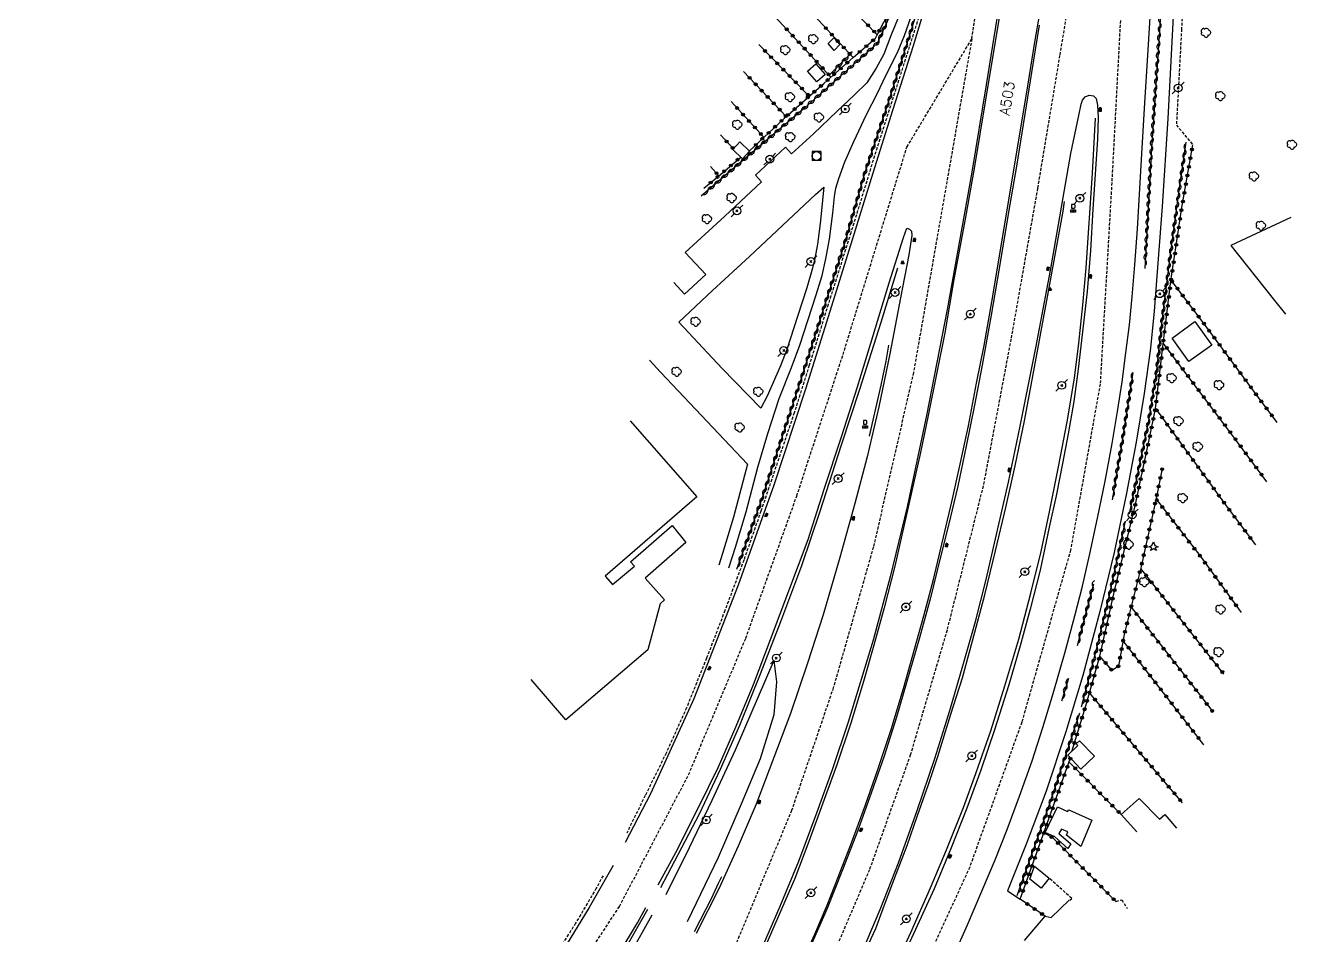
# Model space of a CAD drawing. Header units: millimetres. Extents: x 154000 to 155001, y 120000 to 121000.
# Drawn here: x 154779.7 to 154996.9, y 120761.3 to 120916.8 of the extents above; entities that cross this region are included whole.
import ezdxf
from ezdxf.enums import TextEntityAlignment as Align

# ---------------------------------------------------------------- set-up
doc = ezdxf.new("R2010")
doc.units = ezdxf.units.MM
doc.linetypes.add('DASHED', pattern=[0.75, 0.5, -0.25])
doc.layers.get('0').update_dxf_attribs({"linetype": 'CONTINUOUS'})
for name, color, linetype in [('W0001', 6, 'DASHED'), ('W0008', 7, 'CONTINUOUS'), ('W0010', 4, 'CONTINUOUS'), ('W0014', 7, 'CONTINUOUS'), ('W0101', 7, 'CONTINUOUS'), ('W0104', 1, 'CONTINUOUS'), ('W0112', 1, 'DASHED'), ('W0211', 2, 'CONTINUOUS'), ('W0214', 2, 'CONTINUOUS'), ('W0300', 7, 'CONTINUOUS'), ('W0303', 7, 'CONTINUOUS'), ('W0310', 3, 'CONTINUOUS'), ('W0323', 7, 'CONTINUOUS'), ('W0401', 7, 'CONTINUOUS'), ('W0420', 7, 'CONTINUOUS'), ('W0438', 7, 'CONTINUOUS'), ('W0473', 7, 'CONTINUOUS'), ('W0850', 7, 'CONTINUOUS'), ('W0990', 7, 'CONTINUOUS')]:
    doc.layers.add(name, color=color, linetype=linetype)
doc.styles.get("Standard").update_dxf_attribs({"font": 'romans.shx', "width": 0.85})

# ---------------------------------------------------------------- blocks, each defined once
blk = doc.blocks.new('T473')
for p, q in [((-0.166667, 0.166667), (0.166667, -0.166667)), ((-0.166667, -0.166667), (0.166667, 0.166667)), ((0.500001, 0.500001), (1.000002, 1.000002)), ((-1.000002, -1.000002), (-0.500001, -0.500001))]:
    blk.add_line(p, q)
blk.add_ellipse((0, 0), major_axis=(0.471405, 0.471405), ratio=1, start_param=5.4977871438, end_param=11.780972451)
blk = doc.blocks.new('T300')
for p, q in [((-0.8, 0.51), (-0.86, 0.34)), ((-0.86, 0.34), (-0.86, 0.17)), ((-0.86, 0.17), (-0.74, 0.06)), ((-0.69, 0.63), (-0.8, 0.51)), ((-0.8, -0.06), (-0.74, 0.06)), ((-0.74, 0.06), (-0.69, 0.11)), ((-0.57, 0.69), (-0.69, 0.63)), ((-0.46, 0.69), (-0.57, 0.69)), ((-0.29, 0.63), (-0.46, 0.69)), ((-0.29, 0.63), (-0.17, 0.74)), ((-0.23, 0.57), (-0.29, 0.63)), ((-0.17, 0.74), (-0.06, 0.8)), ((-0.06, 0.8), (0.06, 0.8)), ((0.06, 0.8), (0.23, 0.74)), ((0.23, 0.74), (0.34, 0.63)), ((0.34, 0.63), (0.4, 0.51)), ((0.46, 0.46), (0.34, 0.46)), ((0.4, 0.51), (0.4, 0.46)), ((0.57, 0.4), (0.46, 0.46)), ((0.57, 0.4), (0.69, 0.29)), ((0.69, 0.29), (0.74, 0.17)), ((0.74, 0.06), (0.69, -0.17)), ((0.74, 0.17), (0.74, 0.06)), ((-0.8, -0.17), (-0.8, -0.06)), ((-0.8, -0.23), (-0.8, -0.17)), ((-0.74, -0.34), (-0.8, -0.23)), ((-0.69, -0.4), (-0.74, -0.34)), ((-0.51, -0.46), (-0.69, -0.4)), ((-0.4, -0.46), (-0.51, -0.46)), ((-0.4, -0.46), (-0.34, -0.46)), ((-0.34, -0.46), (-0.34, -0.4)), ((-0.34, -0.51), (-0.34, -0.46)), ((-0.29, -0.63), (-0.34, -0.51)), ((-0.17, -0.74), (-0.29, -0.63)), ((-0.06, -0.8), (-0.17, -0.74)), ((0.06, -0.8), (-0.06, -0.8)), ((0.17, -0.74), (0.06, -0.8)), ((0.23, -0.69), (0.17, -0.74)), ((0.29, -0.46), (0.23, -0.46)), ((0.29, -0.63), (0.23, -0.69)), ((0.46, -0.4), (0.29, -0.46)), ((0.34, -0.51), (0.29, -0.63)), ((0.34, -0.51), (0.34, -0.46)), ((0.57, -0.34), (0.46, -0.4)), ((0.63, -0.29), (0.57, -0.34)), ((0.69, -0.17), (0.63, -0.29))]:
    blk.add_line(p, q)
blk = doc.blocks.new('T401')
for p, q in [((-0.3, 0.3), (0, 0.3)), ((-0.3, -0.25), (-0.3, 0.3)), ((-0.3, 0.15), (0, 0.15)), ((-0.3, 0), (0, 0)), ((0, 0.3), (0, -0.25)), ((-0.3, -0.15), (0, -0.15)), ((-0.3, -0.25), (-0.3, -0.3)), ((-0.3, -0.3), (0, -0.3)), ((0, -0.3), (0, -0.25))]:
    blk.add_line(p, q)
blk = doc.blocks.new('T303')
for p, q in [((-0.77, 0), (-0.28, 0.21)), ((-0.28, -0.21), (-0.77, 0)), ((-0.28, 0.21), (0, 0.83)), ((0, 0.83), (0.28, 0.21)), ((0.28, 0.21), (0.83, 0)), ((0.83, 0), (0.28, -0.21)), ((-0.49, -0.63), (-0.28, -0.21)), ((0, -0.35), (-0.49, -0.63)), ((0.56, -0.63), (0, -0.35)), ((0.28, -0.21), (0.56, -0.63))]:
    blk.add_line(p, q)
blk = doc.blocks.new('T420')
for p, q in [((0.75, 0.75), (-0.75, 0.75)), ((-0.75, 0.75), (-0.75, -0.75)), ((0.75, 0.75), (0.75, -0.75)), ((0.75, -0.75), (-0.75, -0.75))]:
    blk.add_line(p, q)
blk.add_ellipse((0, 0), major_axis=(-0.53, 0.53), ratio=1, start_param=3.926991, end_param=10.210176)
blk = doc.blocks.new('T438')
for p, q in [((-0.4, 0.2), (0.4, 0.2)), ((-0.4, -0.2), (-0.4, 0.2)), ((0.15, 1.1), (-0.3, 1.1)), ((-0.3, 1.1), (-0.3, 0.5)), ((-0.3, 0.5), (0.15, 0.5)), ((0.3, 0.65), (0.3, 0.95)), ((0.4, 0.2), (0.4, -0.2))]:
    blk.add_line(p, q)
at = {"flags": 128}
for points in [[(-0.4, -0.2), (0.4, 0.2)], [(0.4, -0.2), (-0.4, -0.2)]]:
    blk.add_lwpolyline(points, dxfattribs=at)
for centre, major_axis, start_param, end_param in [((0.15, 0.95), (0.106, -0.106), 0.785398, 2.356194), ((0.15, 0.65), (0.106, 0.106), 3.926991, 5.497787)]:
    blk.add_ellipse(centre, major_axis=major_axis, ratio=1, start_param=start_param, end_param=end_param)
blk = doc.blocks.new('T850')
for p, q in [((-0.25, -0.15), (0, 0.32)), ((0, 0.32), (0.25, -0.15)), ((-0.25, -0.15), (0.25, -0.15))]:
    blk.add_line(p, q)
for major_axis in [(-0.106, 0.106), (-0.0354, 0.0354), (-0.0236, 0.0236)]:
    blk.add_ellipse((0, 0), major_axis=major_axis, ratio=1, start_param=3.926991, end_param=10.210176)
blk = doc.blocks.new('t323o')
at = {"color": 0, "linetype": 'Continuous'}
for radius in [0.25, 0.15]:
    blk.add_circle((0, 0), radius, dxfattribs=at)
blk = doc.blocks.new('t310o')
at = {"color": 0, "linetype": 'Continuous'}
for centre, start, end in [((-0.5, 0.38), 216.8699, 323.1304), ((0.5, -0.37), 36.8699, 143.1303)]:
    blk.add_arc(centre, 0.625, start, end, dxfattribs=at)

msp = doc.modelspace()

# ---------------------------------------------------------------- linework, layer by layer
at = {"layer": 'W0001'}
for points in [[(154941.39, 120914.5), (154942.68, 120923.19), (154945.01, 120936.29), (154951.21, 120973.44), (154955.65, 121000)], [(154909.68, 120741.75), (154914.92, 120751.43), (154923.99, 120772.67), (154930.93, 120792.15), (154937.24, 120813.62), (154943.44, 120838.38), (154948.15, 120863.34), (154952.67, 120888.97), (154956.46, 120911.74), (154965.23, 120964.56)], [(154965.23, 120964.56), (154968.03, 120941.59), (154965.2, 120888.33), (154963.3, 120855.5), (154958.25, 120827.15), (154949.91, 120797.72), (154941.02, 120772.99), (154929.41, 120747.63), (154919.35, 120729.34)], [(154884.98, 120773.48), (154893.01, 120788.77), (154902.77, 120812.08), (154911.48, 120836.37), (154919.39, 120860.55), (154930.3, 120896), (154941.39, 120914.5)], [(154941.39, 120914.5), (154931.42, 120857.48), (154924.56, 120827.64), (154917.73, 120803.63), (154910.61, 120782.68), (154900.65, 120758.76), (154898.88, 120755.62)], [(154882.93, 120769.58), (154884.98, 120773.48)], [(154791.72, 120676), (154818.32, 120695.7), (154837.93, 120712.85), (154855.33, 120730.59), (154868.65, 120746.99), (154881.2, 120766.28), (154882.86, 120769.44)]]:
    msp.add_lwpolyline(points, dxfattribs=at)
at = {"layer": 'W0008'}
for points in [[(154958.25, 120993.81), (154956.31, 120981.84), (154950.21, 120945.08), (154945.92, 120919.75), (154943.84, 120906.62), (154941.36, 120891.68), (154937.19, 120868.23), (154933.62, 120850.16), (154930.32, 120834.55), (154927.43, 120822.56), (154924.51, 120811.74), (154920.25, 120797.73), (154917.55, 120789.62), (154914.85, 120782.2), (154911.78, 120773.96), (154908.6, 120766.24), (154904.86, 120757.62), (154901.94, 120751.81)], [(154944.11, 120959.77), (154942.47, 120952.55), (154940.71, 120945.29), (154938.81, 120938.21), (154937.21, 120932.56), (154935.19, 120925.74), (154933.29, 120919.65), (154931.36, 120913.31), (154927.84, 120902.25), (154924.47, 120891.54), (154920.95, 120880.12), (154917.39, 120868.81), (154912.95, 120854.64), (154907.57, 120838.23), (154901.45, 120821.14), (154893.88, 120801.75), (154886.48, 120785.52), (154882.15, 120777.2)], [(154938.34, 120757.86), (154940.66, 120763.11), (154945.38, 120774.21), (154947.42, 120779.39), (154949.54, 120785.12), (154951.68, 120791.16), (154953.51, 120796.85), (154955.29, 120802.66), (154957.35, 120809.76), (154958.98, 120815.92), (154960.3, 120821), (154961.56, 120826.52), (154962.84, 120832.57), (154964.16, 120838.91), (154965.35, 120845.33), (154966.27, 120850.8), (154967.04, 120855.91), (154967.71, 120860.82), (154968.3, 120865.65), (154968.77, 120870.39), (154969.22, 120875.87), (154969.67, 120882.02), (154970.47, 120895.8), (154970.95, 120903.55), (154971.45, 120911.66), (154971.98, 120920.01)], [(154952.86, 120916.84), (154951.58, 120908.71), (154949.01, 120892.74), (154947.65, 120884.85), (154946.05, 120875.27), (154944.68, 120867.29), (154943.15, 120858.74), (154941.82, 120851.88), (154940.41, 120844.92), (154938.97, 120838.05), (154937.4, 120831.38), (154935.95, 120825.54), (154934.31, 120818.97), (154932.47, 120812.17), (154928.53, 120798.58), (154926.42, 120791.91), (154924.26, 120785.79), (154921.92, 120779.24), (154919.32, 120772.54), (154916.7, 120765.89), (154910.51, 120751.95)], [(154922.87, 120759.04), (154925.74, 120765.73), (154928.86, 120773.74), (154932.05, 120782.63), (154935.04, 120791.52), (154937.64, 120799.72), (154939.83, 120807.38), (154942.03, 120814.92), (154943.81, 120822.14), (154947.67, 120838.72), (154949.63, 120848.3), (154952.3, 120861.68), (154954.84, 120874.88), (154958.3, 120894.92), (154959.64, 120901.4), (154960.07, 120903.3), (154960.28, 120903.98), (154960.72, 120904.55), (154961.43, 120904.85), (154962.17, 120904.72), (154962.65, 120904.28), (154962.88, 120903.17), (154962.95, 120901.05), (154962.85, 120897.36), (154962.07, 120885.38), (154961.65, 120878.3), (154961.09, 120871.34), (154959.54, 120858.03), (154958.8, 120852.55), (154957.84, 120846.99), (154956.9, 120841.92), (154955.79, 120836.42), (154954.6, 120831.05), (154953.07, 120823.73), (154951.34, 120817.04), (154949.65, 120810.77), (154947.71, 120804.15), (154945.26, 120796.46), (154942.91, 120789.54), (154940.54, 120783.03), (154937.88, 120776.28), (154934.93, 120769.25), (154931.45, 120761.58), (154928.57, 120755.41)], [(154887.8, 120769.95), (154890.81, 120775.5), (154894.73, 120783.26), (154898.11, 120790.12), (154901.14, 120797.09), (154904.12, 120804.17), (154907.01, 120811.85), (154913.43, 120828.96), (154916.18, 120837.56), (154919.1, 120846.48), (154921.84, 120855.04), (154924.56, 120863.81), (154927.29, 120872.79), (154929.72, 120880.56), (154930.28, 120882.15), (154930.75, 120881.94), (154931.08, 120881.6), (154931.16, 120880.88), (154930.61, 120877.61), (154929.18, 120870.22), (154927.4, 120860.65), (154925.48, 120851.6), (154923.49, 120843.08), (154921.43, 120835.09), (154918.82, 120825.9), (154916, 120816.07), (154913.34, 120807.84), (154910.43, 120799.24), (154904.54, 120783.76), (154901.47, 120776.57), (154898.23, 120769.39), (154894.28, 120761.63)], [(154880.11, 120773.28), (154876.05, 120766.09), (154872.09, 120759.66), (154867.86, 120753.44), (154864.03, 120748.02), (154860.35, 120743.18), (154856.4, 120738.2), (154851.7, 120732.73), (154846.66, 120727.21), (154836.23, 120716.9), (154831.24, 120712.33), (154825.31, 120707.05), (154819.87, 120702.5), (154814.22, 120698.01), (154808.89, 120693.76), (154801.64, 120688.29), (154795.39, 120683.71), (154787.5, 120678.08), (154779.74, 120672.67)], [(154798.22, 120676), (154806.11, 120681.23), (154814.31, 120687.4), (154821.41, 120692.99), (154828.21, 120698.56), (154835.47, 120704.85), (154841.87, 120710.75), (154847.93, 120716.57), (154853.48, 120722.22), (154858.62, 120728.02), (154863.52, 120733.86), (154868.21, 120739.7), (154873.05, 120746.26), (154877.14, 120752.09), (154881.12, 120758.16), (154884.26, 120763.47), (154885.73, 120766.07)]]:
    msp.add_lwpolyline(points, dxfattribs=at)
at = {"layer": 'W0010'}
for points in [[(154952.63, 120958.12), (154950.94, 120947.75), (154949.32, 120938.83), (154946.26, 120919.45), (154944.61, 120909.61), (154941.83, 120892.7), (154940.27, 120883.65), (154938.3, 120873.37), (154936.79, 120864.24), (154933.95, 120850.13), (154932.63, 120843.84), (154928.22, 120824.42), (154926.43, 120817.28), (154924.67, 120810.89), (154922.88, 120804.71), (154920.72, 120797.6), (154918.33, 120790.43), (154913.57, 120777.35), (154911.14, 120771.06), (154906.03, 120759.27), (154902.26, 120751.39)], [(154912.13, 120756.11), (154914.56, 120761.53), (154916.65, 120766.49), (154918.58, 120771.25), (154920.86, 120777.12), (154923.22, 120783.65), (154925.32, 120789.65), (154927.61, 120796.5), (154929.71, 120803.52), (154933.21, 120815.93), (154934.83, 120822.11), (154937.98, 120835.37), (154939.42, 120841.8), (154940.81, 120848.38), (154942.2, 120855.64), (154943.48, 120862.12), (154944.83, 120869.53), (154950.71, 120905.02), (154952.22, 120914.27), (154953.68, 120922.73), (154955.17, 120931.83), (154956.55, 120940.32), (154958.04, 120948.72), (154959.4, 120957.45)], [(154916.39, 120733.28), (154920.06, 120739.8), (154923.95, 120747.2), (154927.73, 120754.83), (154930.97, 120761.81), (154934.32, 120769.47), (154937.08, 120775.93), (154939.94, 120783.16), (154942.05, 120788.96), (154944.65, 120796.26), (154947.05, 120803.98), (154949.42, 120811.91), (154951.48, 120819.77), (154953.21, 120826.93), (154954.68, 120833.7), (154956.21, 120841.34), (154957.68, 120849.03), (154958.91, 120856.54), (154959.66, 120862.51), (154960.37, 120869.01), (154960.89, 120875.38), (154962.02, 120891.53), (154962.52, 120900.92)], [(154922.55, 120757.24), (154924.97, 120762.52), (154926.49, 120766.53), (154928.51, 120771.97), (154930.32, 120776.69), (154932.1, 120781.81), (154933.98, 120787.07), (154935.58, 120791.87), (154937.82, 120799.12), (154939.77, 120805.32), (154941.48, 120811.62), (154943.58, 120819.48), (154945.42, 120827.03), (154947.19, 120834.44), (154948.8, 120841.52), (154950.36, 120849.21), (154951.54, 120855.3), (154954.5, 120871.34), (154955.91, 120879.12), (154957, 120885.06), (154957.23, 120886.71)], [(154928.71, 120875.28), (154925.84, 120866.04), (154922.22, 120854.57), (154919.09, 120845.05), (154915.43, 120833.71), (154912.3, 120824.47), (154908.7, 120814.89), (154905.21, 120805.94), (154901.71, 120797.19), (154898.42, 120789.66), (154894.83, 120782.04), (154891.19, 120775.08), (154888.2, 120769.43)], [(154923.89, 120846.61), (154925.88, 120855.32), (154926.73, 120859.41), (154927.21, 120862.13)], [(154894.03, 120761.96), (154896.9, 120767.63), (154898.12, 120770.24), (154898.66, 120771.38)], [(154886, 120765.72), (154882.19, 120759.04), (154878.1, 120752.62), (154874.06, 120746.94), (154869.69, 120740.85), (154865.36, 120735.26), (154860.9, 120729.79), (154856.68, 120724.91), (154852.09, 120719.94), (154847.33, 120715.12), (154842.05, 120710.1), (154836.13, 120704.72), (154830.36, 120699.55), (154824.94, 120695.05), (154819.69, 120690.8), (154813.63, 120686.08), (154807.52, 120681.49), (154799.79, 120676)]]:
    msp.add_lwpolyline(points, dxfattribs=at)
at = {"layer": 'W0014'}
for points in [[(154932.74, 120932.41), (154931.95, 120929.68), (154931.89, 120928.92), (154931.61, 120927.11), (154931.21, 120925.27), (154930.28, 120921.93), (154929, 120918.45), (154927.6, 120915.14), (154926.37, 120911.88), (154925.05, 120909.46), (154923.43, 120906.99), (154921.36, 120904.94), (154918.37, 120902.14), (154914.34, 120898.27), (154910.57, 120894.81), (154909.54, 120895.98), (154904.41, 120891.19), (154905.45, 120890.05), (154899.21, 120884.19), (154892.45, 120877.98), (154895.93, 120874.24), (154892.33, 120870.86), (154890.51, 120872.87)], [(154899.91, 120824.12), (154901.03, 120827.67), (154902.82, 120833.66), (154904.85, 120841.31), (154906.55, 120847.06), (154908.49, 120853.06), (154910.57, 120858.32), (154911.99, 120862.16), (154914.79, 120870.76), (154915.81, 120874.06), (154916.46, 120876.91), (154917.06, 120880.27), (154917.62, 120884.71), (154917.91, 120887.57), (154918.14, 120888.98), (154918.65, 120890.64), (154919.7, 120893.48), (154921.25, 120896.93), (154923.42, 120901.54), (154925.25, 120905.18), (154926.7, 120908.24), (154928.68, 120912.17), (154929.87, 120915.05), (154931.41, 120919.43)], [(154975.87, 120920.54), (154974.84, 120900.85), (154973.88, 120885.85), (154972.55, 120867.98), (154971.88, 120861.65), (154970.85, 120853.92), (154969.44, 120845.56), (154967.78, 120836.87), (154965.71, 120826.75), (154963.26, 120816.65), (154960.32, 120805.69), (154957.42, 120796.09), (154954.06, 120785.94), (154950.69, 120776.93), (154947.5, 120768.96), (154949.63, 120767.51)], [(154886.31, 120859.59), (154888.25, 120857.49), (154903.06, 120841.81), (154900.69, 120832.78), (154898.8, 120826.55), (154898.15, 120824.56)]]:
    msp.add_lwpolyline(points, dxfattribs=at)
msp.add_lwpolyline([(154916.12, 120889.12), (154915.51, 120882.93), (154915.02, 120879.42), (154914.55, 120876.93), (154914.17, 120875.3), (154913.18, 120871.94), (154911.62, 120867.02), (154909.78, 120861.41), (154908.71, 120858.61), (154906.44, 120853.41), (154905.33, 120851.41), (154898.74, 120858.18), (154891.36, 120866.09), (154897.12, 120871.47), (154903.41, 120877.3), (154914.66, 120887.87)], close=True, dxfattribs=at)
at = {"layer": 'W0101'}
for points in [[(154883.03, 120849.21), (154894.43, 120836.26), (154878.76, 120822.69), (154879.99, 120821.24), (154883.78, 120824.38), (154883.06, 120825.11), (154890.2, 120831.34), (154892.53, 120828.44), (154885.58, 120822.33)], [(154885.58, 120822.33), (154888.9, 120818.65), (154888.13, 120817.97), (154886.05, 120810.13), (154872.05, 120798.16), (154866.11, 120805.03)]]:
    msp.add_lwpolyline(points, dxfattribs=at)
at = {"layer": 'W0104'}
for points in [[(154917.86, 120912.49), (154916.83, 120913.67), (154917.83, 120914.65), (154918.86, 120913.54)], [(154914.72, 120910.23), (154916.35, 120908.41), (154914.94, 120907.11), (154913.34, 120908.98)], [(154901.76, 120896.87), (154903.44, 120895.32), (154902.22, 120893.98), (154900.57, 120895.58)], [(154982.39, 120862.17), (154978.47, 120859.34), (154975.6, 120863.32), (154979.48, 120866.2)], [(154960.03, 120789.72), (154957.8, 120792.12), (154959.48, 120793.74), (154959.21, 120794.05), (154959.77, 120794.54), (154962.36, 120791.96)], [(154961.89, 120780.98), (154960.01, 120776.48), (154957.56, 120778.45), (154957.77, 120779), (154956.69, 120779.44), (154956.22, 120778.74), (154958.31, 120776.97), (154957.78, 120776.15), (154955.58, 120778.17), (154953.93, 120778.92), (154956.01, 120783.28), (154957.75, 120782.5), (154957.93, 120782.76)], [(154953.23, 120769.41), (154951.32, 120770.9), (154952.09, 120773.17), (154954.6, 120771.08)]]:
    msp.add_lwpolyline(points, close=True, dxfattribs=at)
for points in [[(154995.89, 120883.97), (154985.61, 120879.18), (154992.84, 120870.09), (154994.98, 120867.47)], [(154969.58, 120779), (154966.92, 120781.95), (154969.99, 120784.69), (154973.43, 120781.15), (154974.36, 120781.99), (154976.32, 120779.63)], [(154954.96, 120764.38), (154958.03, 120767.33)], [(154950.37, 120760.42), (154953.89, 120764.62), (154954.96, 120764.38)]]:
    msp.add_lwpolyline(points, dxfattribs=at)
at = {"layer": 'W0112'}
for points in [[(154937.02, 120933.49), (154932.76, 120919.56), (154928.18, 120905.19), (154924.31, 120893.02), (154920.72, 120881.34), (154916.84, 120869.08), (154913.61, 120858.72), (154911.05, 120850.6), (154905.37, 120833.81), (154902.43, 120825.42), (154899.21, 120816.82), (154896.08, 120808.67), (154892.65, 120800.2), (154889.18, 120792.47), (154885.6, 120785.2), (154882.44, 120778.81)], [(154977.76, 120926.98), (154977.2, 120916.17), (154976.33, 120899.76), (154979.12, 120896.38)], [(154878.39, 120771.51), (154877.24, 120769.39), (154873.72, 120763.4), (154869.26, 120756.43), (154864.16, 120749.05), (154858.82, 120741.86), (154852.58, 120734.49), (154845.01, 120726.43), (154838.58, 120720.06), (154832.26, 120713.88), (154820.57, 120703.67), (154812.37, 120697.26), (154803.62, 120690.32), (154793.77, 120683.29), (154783.51, 120676)], [(154958.15, 120767.32), (154958.46, 120767.64), (154954.6, 120771.08)], [(154966, 120767.12), (154966.98, 120767.4), (154967.94, 120765.91)]]:
    msp.add_lwpolyline(points, dxfattribs=at)
at = {"layer": 'W0211'}
for points in [[(154907.57, 120808.28), (154900.96, 120792.96), (154897, 120784.34), (154893.08, 120776.25), (154889.11, 120768.27)], [(154886.73, 120764.78), (154882.92, 120757.93), (154878.74, 120751.58), (154873.57, 120743.91), (154868.1, 120736.62), (154861.93, 120729.06), (154856.01, 120722.09), (154849.4, 120715.17), (154842.35, 120708.65), (154828.12, 120696.3), (154820.03, 120689.78), (154811.74, 120683.56), (154801.08, 120676)]]:
    msp.add_lwpolyline(points, dxfattribs=at)
at = {"layer": 'W0214'}
msp.add_lwpolyline([(154907.57, 120808.28), (154908.01, 120804.62), (154907.58, 120798.98), (154905.24, 120791.5), (154901.98, 120783.72), (154898.05, 120774.63), (154892.74, 120763.61)], dxfattribs=at)
at = {"layer": 'W0310'}
for points in [[(154944.64, 120969.27), (154939.74, 120945.27), (154937.61, 120937.85), (154934.42, 120927.08), (154930.92, 120915.65), (154927.18, 120903.78), (154923.08, 120891.46), (154919.69, 120879.71), (154915.89, 120867.85), (154912.31, 120856.65), (154905.52, 120835.89), (154901.66, 120825.1), (154901.18, 120823.84)], [(154975.74, 120954.36), (154974.95, 120942.35), (154974.16, 120928.79), (154973.42, 120915.77)], [(154932.39, 120934.16), (154928.85, 120921.75), (154925.21, 120913.69), (154912.98, 120902.81), (154899.25, 120891.11), (154895.17, 120887.58)], [(154973.42, 120915.77), (154972.05, 120895.79), (154970.92, 120875.23)], [(154920.35, 120911.58), (154917.08, 120908.33)], [(154968.3, 120833.33), (154971.6, 120849.22), (154972.92, 120857.39), (154973.88, 120866.28), (154975.31, 120877.71), (154976.92, 120889.4), (154977.99, 120896.85)], [(154968.91, 120857.46), (154967.08, 120845.8), (154965.33, 120835.73)], [(154960.12, 120800.37), (154962.88, 120810.83), (154964.91, 120819.47), (154967.66, 120832.1)], [(154962.17, 120821.34), (154959.39, 120810.79)], [(154957.88, 120805.21), (154956.69, 120801.32)], [(154949.15, 120768.16), (154954.56, 120783.34), (154959.85, 120799.33)]]:
    msp.add_lwpolyline(points, dxfattribs=at)
at = {"layer": 'W0323'}
for points in [[(154912.23, 120928.7), (154915.4, 120925.29), (154925.24, 120915.19), (154927.52, 120919.5)], [(154921.1, 120911.28), (154914.44, 120918.48), (154910.39, 120922.96)], [(154917.33, 120907.94), (154907.75, 120918.31)], [(154921.1, 120911.28), (154924.96, 120914.58), (154925.24, 120915.19)], [(154905, 120913.49), (154913.63, 120904.7)], [(154903.4, 120895.36), (154909.99, 120901.52), (154916.14, 120906.89), (154921.1, 120911.28)], [(154909.67, 120901.22), (154902.39, 120908.91)], [(154905.86, 120897.66), (154900.28, 120903.76)], [(154898.48, 120898.06), (154900.66, 120895.69)], [(154958.47, 120792.76), (154960.84, 120800.55), (154963.25, 120809), (154965.75, 120820.2), (154969.26, 120834.73), (154971.72, 120846.24), (154972.75, 120851.32), (154974.1, 120862.85), (154975.39, 120873.13), (154977.25, 120885.66), (154979.12, 120896.38)], [(154895.62, 120889), (154898.14, 120891.04), (154901.91, 120894.28)], [(154896.77, 120892.65), (154898.2, 120891.09)], [(154993.53, 120848.95), (154990.34, 120853.19), (154980.74, 120866.23), (154975.41, 120873.26)], [(154991.75, 120838.83), (154985.65, 120847.13), (154974.06, 120862.52)], [(154972.75, 120851.32), (154985.01, 120834.49), (154989.84, 120828.03)], [(154973.92, 120841.08), (154972.87, 120835.94), (154970.32, 120824.35), (154967.42, 120812.72), (154966.45, 120807.33), (154965.34, 120806.57), (154963.25, 120809)], [(154972.85, 120835.87), (154980.31, 120826.21), (154987.41, 120816.5)], [(154984.44, 120805.96), (154970.23, 120823.99)], [(154968.58, 120817.39), (154978.26, 120805.05), (154982.6, 120799.46)], [(154981.02, 120793.85), (154967.23, 120811.66)], [(154977.36, 120783.97), (154973.79, 120788.16), (154961.46, 120802.75)], [(154949.63, 120767.51), (154953.69, 120778.83), (154958.25, 120791.64)], [(154957.99, 120790.92), (154966.92, 120781.95)], [(154966, 120767.12), (154955.23, 120777.97), (154953.69, 120778.83)], [(154953.9, 120764.61), (154949.63, 120767.51)]]:
    msp.add_lwpolyline(points, dxfattribs=at)

# ---------------------------------------------------------------- block references
at = {"layer": 'W0300'}
for p in [(154914.34, 120914.42), (154981.4, 120915.53), (154909.58, 120912.55), (154910.34, 120904.52), (154983.84, 120904.7), (154901.37, 120899.77), (154915.3, 120901.03), (154910.39, 120897.71), (154996.11, 120896.39), (154989.62, 120890.96), (154900.39, 120887.29), (154896.17, 120883.7), (154990.82, 120882.55), (154894.24, 120866.15), (154891.02, 120857.59), (154975.53, 120856.52), (154904.95, 120854.18), (154983.66, 120855.34), (154976.72, 120849.18), (154901.75, 120848.06), (154980.02, 120844.79), (154977.45, 120836), (154968.18, 120828.07), (154970.86, 120821.66), (154983.92, 120817.01), (154983.56, 120809.73)]:
    msp.add_blockref('T300', p, dxfattribs=at)
at = {"layer": 'W0303'}
msp.add_blockref('T303', (154972.39, 120827.71), dxfattribs=at)
at = {"layer": 'W0310'}
for p, rotation in [((154926.73, 120917.06), 245.6965941037047), ((154931.21, 120916.58), 252.9730217713507), ((154973.5, 120917.27), 266.7341486613229), ((154925.5, 120914.33), 245.6965941037047), ((154926.11, 120915.69), 245.6965941037047), ((154930.76, 120915.15), 252.5130253749392), ((154973.31, 120914.15), 266.076862988131), ((154973.41, 120915.65), 266.076862988131), ((154923.49, 120912.16), 221.6625998836782), ((154924.61, 120913.16), 221.6625998836782), ((154929.86, 120912.29), 252.5130253749392), ((154930.31, 120913.72), 252.5130253749392), ((154973.2, 120912.66), 266.076862988131), ((154919.21, 120910.45), 224.8594833483622), ((154920.27, 120911.5), 224.8594833483622), ((154921.25, 120910.17), 221.6625998836782), ((154922.37, 120911.16), 221.6625998836782), ((154929.41, 120910.86), 252.5130253749392), ((154973, 120909.66), 266.076862988131), ((154973.1, 120911.16), 266.076862988131), ((154918.15, 120909.39), 224.8594833483622), ((154919, 120908.17), 221.6625998836782), ((154920.13, 120909.17), 221.6625998836782), ((154928.51, 120908), 252.5130253749392), ((154928.96, 120909.43), 252.5130253749392), ((154972.9, 120908.17), 266.076862988131), ((154916.76, 120906.18), 221.6625998836782), ((154917.88, 120907.17), 221.6625998836782), ((154928.06, 120906.57), 252.5130253749392), ((154972.79, 120906.67), 266.076862988131), ((154913.4, 120903.19), 221.6625998836782), ((154914.52, 120904.18), 221.6625998836782), ((154915.64, 120905.18), 221.6625998836782), ((154927.16, 120903.7), 251.5887611207428), ((154927.61, 120905.13), 252.5130253749392), ((154972.59, 120903.68), 266.076862988131), ((154972.69, 120905.17), 266.076862988131), ((154911.13, 120901.23), 220.4300202020826), ((154912.27, 120902.2), 220.4300202020826), ((154926.21, 120900.86), 251.5887611207428), ((154926.68, 120902.28), 251.5887611207428), ((154972.49, 120902.18), 266.076862988131), ((154908.84, 120899.29), 220.4300202020826), ((154909.98, 120900.26), 220.4300202020826), ((154925.74, 120899.44), 251.5887611207428), ((154972.28, 120899.19), 266.076862988131), ((154972.38, 120900.68), 266.076862988131), ((154906.56, 120897.34), 220.4300202020826), ((154907.7, 120898.31), 220.4300202020826), ((154924.79, 120896.59), 251.5887611207428), ((154925.26, 120898.01), 251.5887611207428), ((154972.18, 120897.69), 266.076862988131), ((154904.27, 120895.39), 220.4300202020826), ((154905.42, 120896.37), 220.4300202020826), ((154924.31, 120895.17), 251.5887611207428), ((154971.99, 120894.7), 266.8521122264716), ((154972.07, 120896.19), 266.076862988131), ((154977.81, 120895.57), 81.82033569932446), ((154900.85, 120892.48), 220.4300202020826), ((154901.99, 120893.45), 220.4300202020826), ((154903.13, 120894.42), 220.4300202020826), ((154923.37, 120892.32), 251.5887611207428), ((154923.84, 120893.74), 251.5887611207428), ((154971.9, 120893.2), 266.8521122264716), ((154977.38, 120892.6), 81.82033569932446), ((154977.6, 120894.09), 81.82033569932446), ((154898.57, 120890.53), 220.8744527689988), ((154899.71, 120891.5), 220.4300202020826), ((154922.92, 120890.89), 253.8891828283375), ((154971.74, 120890.2), 266.8521122264716), ((154971.82, 120891.7), 266.8521122264716), ((154977.17, 120891.12), 81.82033569932446), ((154896.3, 120888.56), 220.8744527689988), ((154897.44, 120889.54), 220.8744527689988), ((154922.08, 120888.01), 253.8891828283375), ((154922.5, 120889.45), 253.8891828283375), ((154971.66, 120888.71), 266.8521122264716), ((154976.75, 120888.15), 82.16575422977266), ((154976.96, 120889.63), 81.82033569932446), ((154921.67, 120886.57), 253.8891828283375), ((154971.49, 120885.71), 266.8521122264716), ((154971.57, 120887.21), 266.8521122264716), ((154976.55, 120886.66), 82.16575422977266), ((154920.83, 120883.68), 253.8891828283375), ((154921.25, 120885.12), 253.8891828283375), ((154971.41, 120884.21), 266.8521122264716), ((154976.14, 120883.69), 82.16575422977266), ((154976.34, 120885.18), 82.16575422977266), ((154920.42, 120882.24), 253.8891828283375), ((154971.33, 120882.71), 266.8521122264716), ((154975.93, 120882.2), 82.16575422977266), ((154919.58, 120879.36), 252.266549571147), ((154920, 120880.8), 253.8891828283375), ((154971.16, 120879.72), 266.8521122264716), ((154971.25, 120881.22), 266.8521122264716), ((154975.52, 120879.23), 82.16575422977266), ((154975.73, 120880.72), 82.16575422977266), ((154919.12, 120877.93), 252.266549571147), ((154971.08, 120878.22), 266.8521122264716), ((154975.32, 120877.75), 82.16575422977266), ((154918.21, 120875.08), 252.266549571147), ((154918.66, 120876.51), 252.266549571147), ((154971, 120876.72), 266.8521122264716), ((154975.13, 120876.26), 82.85277048496226), ((154917.75, 120873.65), 252.266549571147), ((154974.76, 120873.28), 82.85277048496226), ((154974.95, 120874.77), 82.85277048496226), ((154916.83, 120870.79), 252.266549571147), ((154917.29, 120872.22), 252.266549571147), ((154974.57, 120871.79), 82.85277048496226), ((154916.38, 120869.36), 252.266549571147), ((154974.2, 120868.82), 82.85277048496226), ((154974.39, 120870.3), 82.85277048496226), ((154915.46, 120866.5), 252.2336153769858), ((154915.92, 120867.93), 252.266549571147), ((154974.01, 120867.33), 82.85277048496226), ((154915.01, 120865.08), 252.2336153769858), ((154973.67, 120864.35), 83.84876708108993), ((154973.83, 120865.84), 83.84876708108993), ((154914.09, 120862.22), 252.2336153769858), ((154914.55, 120863.65), 252.2336153769858), ((154973.51, 120862.86), 83.84876708108993), ((154913.63, 120860.79), 252.2336153769858), ((154973.19, 120859.87), 83.84876708108993), ((154973.35, 120861.36), 83.84876708108993), ((154912.72, 120857.93), 252.2336153769858), ((154913.17, 120859.36), 252.2336153769858), ((154973.03, 120858.38), 83.84876708108993), ((154912.26, 120856.51), 251.8993536444046), ((154968.75, 120856.45), 261.1197907397996), ((154972.6, 120855.41), 80.7935877604189), ((154972.84, 120856.89), 80.7935877604189), ((154911.33, 120853.65), 251.8993536444046), ((154911.79, 120855.08), 251.8993536444046), ((154968.29, 120853.49), 261.1197907397996), ((154968.52, 120854.97), 261.1197907397996), ((154972.36, 120853.93), 80.7935877604189), ((154910.86, 120852.23), 251.8993536444046), ((154968.05, 120852.01), 261.1197907397996), ((154971.88, 120850.97), 80.7935877604189), ((154972.12, 120852.45), 80.7935877604189), ((154909.93, 120849.38), 251.8993536444046), ((154910.39, 120850.8), 251.8993536444046), ((154967.59, 120849.04), 261.1197907397996), ((154967.82, 120850.52), 261.1197907397996), ((154971.64, 120849.49), 80.7935877604189), ((154909.46, 120847.95), 251.8993536444046), ((154967.36, 120847.56), 261.1197907397996), ((154971.04, 120846.55), 78.26686264399815), ((154971.35, 120848.02), 78.26686264399815), ((154908.53, 120845.1), 251.8993536444046), ((154909, 120846.53), 251.8993536444046), ((154966.88, 120844.6), 260.1137843025378), ((154967.13, 120846.08), 261.1197907397996), ((154970.74, 120845.08), 78.26686264399815), ((154907.6, 120842.25), 251.8993536444046), ((154908.06, 120843.67), 251.8993536444046), ((154966.62, 120843.12), 260.1137843025378), ((154970.43, 120843.61), 78.26686264399815), ((154907.13, 120840.82), 251.8993536444046), ((154966.1, 120840.17), 260.1137843025378), ((154966.36, 120841.64), 260.1137843025378), ((154969.82, 120840.68), 78.26686264399815), ((154970.13, 120842.14), 78.26686264399815), ((154906.2, 120837.97), 251.8993536444046), ((154906.67, 120839.4), 251.8993536444046), ((154965.85, 120838.69), 260.1137843025378), ((154969.52, 120839.21), 78.26686264399815), ((154905.73, 120836.54), 251.8993536444046), ((154965.59, 120837.21), 260.1137843025378), ((154968.91, 120836.27), 78.26686264399815), ((154969.21, 120837.74), 78.26686264399815), ((154904.74, 120833.71), 250.3286890573464), ((154905.25, 120835.13), 250.3286890573464), ((154968.6, 120834.8), 78.26686264399815), ((154904.24, 120832.3), 250.3286890573464), ((154903.23, 120829.48), 250.3286890573464), ((154903.73, 120830.89), 250.3286890573464), ((154967.1, 120829.54), 77.72222852186864), ((154967.42, 120831.01), 77.72222852186864), ((154902.72, 120828.06), 250.3286890573464), ((154966.78, 120828.08), 77.72222852186864), ((154901.71, 120825.24), 250.3286890573464), ((154902.22, 120826.65), 250.3286890573464), ((154966.15, 120825.15), 77.72222852186864), ((154966.47, 120826.61), 77.72222852186864), ((154965.83, 120823.68), 77.72222852186864), ((154962.07, 120820.94), 255.2133944233314), ((154965.19, 120820.75), 77.72222852186864), ((154965.51, 120822.22), 77.72222852186864), ((154961.68, 120819.49), 255.2133944233314), ((154964.87, 120819.29), 76.74581748387156), ((154960.92, 120816.59), 255.2133944233314), ((154961.3, 120818.04), 255.2133944233314), ((154964.18, 120816.37), 76.74581748387156), ((154964.52, 120817.83), 76.74581748387156), ((154960.53, 120815.14), 255.2133944233314), ((154963.84, 120814.91), 76.74581748387156), ((154959.77, 120812.24), 255.2133944233314), ((154960.15, 120813.69), 255.2133944233314), ((154963.15, 120811.99), 76.74581748387156), ((154963.49, 120813.45), 76.74581748387156), ((154962.8, 120810.53), 75.23862986966803), ((154962.03, 120807.63), 75.23862986966803), ((154962.41, 120809.08), 75.23862986966803), ((154961.65, 120806.18), 75.23862986966803), ((154957.57, 120804.19), 253.0091767076597), ((154960.89, 120803.27), 75.23862986966803), ((154961.27, 120804.73), 75.23862986966803), ((154957.13, 120802.76), 253.0091767076597), ((154960.5, 120801.82), 75.23862986966803), ((154959.39, 120797.95), 71.67696946518254), ((154958.45, 120795.1), 71.67696946518254), ((154958.92, 120796.52), 71.67696946518254), ((154957.98, 120793.68), 71.67696946518254), ((154957.03, 120790.83), 71.67696946518254), ((154957.51, 120792.25), 71.67696946518254), ((154956.09, 120787.98), 71.67696946518254), ((154956.56, 120789.4), 71.67696946518254), ((154955.62, 120786.56), 71.67696946518254), ((154954.68, 120783.71), 71.67696946518254), ((154955.15, 120785.13), 71.67696946518254), ((154954.18, 120782.29), 70.38898412885864), ((154953.17, 120779.47), 70.38898412885864), ((154953.68, 120780.88), 70.38898412885864), ((154952.67, 120778.05), 70.38898412885864), ((154951.66, 120775.23), 70.38898412885864), ((154952.17, 120776.64), 70.38898412885864), ((154951.16, 120773.81), 70.38898412885864), ((154950.15, 120770.99), 70.38898412885864), ((154950.66, 120772.4), 70.38898412885864), ((154949.65, 120769.57), 70.38898412885864)]:
    msp.add_blockref('t310o', p, dxfattribs=dict(at, rotation=rotation))
at = {"layer": 'W0323'}
for p, rotation in [((154923.67, 120916.81), 314.2442993027107), ((154909.78, 120916.11), 132.7208473271113), ((154910.8, 120915.01), 132.7208473271113), ((154916.45, 120916.3), 132.7745141716279), ((154917.47, 120915.2), 132.7745141716279), ((154924.72, 120915.73), 314.2442993027107), ((154925.59, 120915.86), 62.12474745752369), ((154906.05, 120912.42), 314.5042438528904), ((154911.82, 120913.91), 132.7208473271113), ((154912.84, 120912.8), 132.7208473271113), ((154918.49, 120914.1), 132.7745141716279), ((154919.51, 120913), 132.7745141716279), ((154923.38, 120913.23), 40.47534587029696), ((154924.52, 120914.21), 40.47534587029696), ((154907.1, 120911.35), 314.5042438528904), ((154908.15, 120910.28), 314.5042438528904), ((154913.85, 120911.7), 132.7208473271113), ((154914.87, 120910.6), 132.7208473271113), ((154920.12, 120910.42), 41.56527022232524), ((154920.52, 120911.9), 132.7745141716279), ((154922.24, 120912.26), 40.47534587029696), ((154909.2, 120909.21), 314.5042438528904), ((154910.26, 120908.14), 314.5042438528904), ((154915.89, 120909.5), 132.7208473271113), ((154916.91, 120908.4), 132.7208473271113), ((154917.87, 120908.43), 41.56527022232524), ((154918.99, 120909.42), 41.56527022232524), ((154903.43, 120907.82), 133.4300160477144), ((154904.46, 120906.73), 133.4300160477144), ((154911.31, 120907.07), 314.5042438528904), ((154912.36, 120906), 314.5042438528904), ((154915.62, 120906.44), 41.13969280301809), ((154916.75, 120907.43), 41.56527022232524), ((154905.49, 120905.64), 133.4300160477144), ((154906.52, 120904.55), 133.4300160477144), ((154913.36, 120904.47), 41.13969280301809), ((154913.41, 120904.93), 314.5042438528904), ((154914.49, 120905.45), 41.13969280301809), ((154901.3, 120902.65), 132.4898087656157), ((154902.31, 120901.54), 132.4898087656157), ((154907.55, 120903.46), 133.4300160477144), ((154908.58, 120902.38), 133.4300160477144), ((154909.98, 120901.5), 43.04703214432598), ((154911.11, 120902.49), 41.13969280301809), ((154912.23, 120903.48), 41.13969280301809), ((154903.32, 120900.44), 132.4898087656157), ((154904.34, 120899.33), 132.4898087656157), ((154907.78, 120899.46), 43.04703214432598), ((154908.88, 120900.48), 43.04703214432598), ((154909.61, 120901.29), 133.4300160477144), ((154905.35, 120898.23), 132.4898087656157), ((154905.59, 120897.41), 43.04703214432598), ((154906.69, 120898.43), 43.04703214432598), ((154899.5, 120896.95), 312.6810699361959), ((154900.52, 120895.85), 312.6810699361959), ((154904.5, 120896.38), 43.04703214432598), ((154978.98, 120895.57), 80.13238792531045), ((154900.23, 120892.84), 40.7061792551866), ((154901.36, 120893.82), 40.7061792551866), ((154978.72, 120894.1), 80.13238792531045), ((154897.78, 120891.54), 312.3972228572915), ((154897.95, 120890.89), 38.99038672894867), ((154899.09, 120891.86), 40.7061792551866), ((154978.21, 120891.14), 80.13238792531045), ((154978.46, 120892.62), 80.13238792531045), ((154896.78, 120889.94), 38.99038672894867), ((154977.95, 120889.66), 80.13238792531045), ((154977.44, 120886.71), 80.13238792531045), ((154977.69, 120888.18), 80.13238792531045), ((154977.19, 120885.23), 81.543037702455), ((154976.75, 120882.26), 81.543037702455), ((154976.97, 120883.74), 81.543037702455), ((154976.53, 120880.78), 81.543037702455), ((154976.09, 120877.81), 81.543037702455), ((154976.31, 120879.29), 81.543037702455), ((154975.87, 120876.32), 81.543037702455), ((154975.42, 120873.36), 81.543037702455), ((154975.65, 120874.84), 81.543037702455), ((154975.23, 120871.87), 82.85576977538493), ((154975.6, 120873.01), 127.159714137725), ((154976.51, 120871.81), 127.159714137725), ((154975.05, 120870.38), 82.85576977538493), ((154977.41, 120870.62), 127.159714137725), ((154978.32, 120869.42), 127.159714137725), ((154974.67, 120867.4), 82.85576977538493), ((154974.86, 120868.89), 82.85576977538493), ((154979.23, 120868.23), 127.159714137725), ((154980.13, 120867.03), 127.159714137725), ((154974.49, 120865.92), 82.85576977538493), ((154981.03, 120865.83), 126.3669685245199), ((154981.92, 120864.62), 126.3669685245199), ((154974.11, 120862.94), 82.85576977538493), ((154974.3, 120864.43), 82.85576977538493), ((154982.81, 120863.41), 126.3669685245199), ((154973.94, 120861.45), 83.33209915766388), ((154974.7, 120861.67), 126.9662739712496), ((154975.61, 120860.48), 126.9662739712496), ((154983.7, 120862.21), 126.3669685245199), ((154984.59, 120861), 126.3669685245199), ((154973.59, 120858.47), 83.33209915766388), ((154973.76, 120859.96), 83.33209915766388), ((154976.51, 120859.28), 126.9662739712496), ((154985.48, 120859.79), 126.3669685245199), ((154986.37, 120858.58), 126.3669685245199), ((154973.42, 120856.98), 83.33209915766388), ((154977.41, 120858.08), 126.9662739712496), ((154978.31, 120856.88), 126.9662739712496), ((154987.26, 120857.38), 126.3669685245199), ((154988.15, 120856.17), 126.3669685245199), ((154973.07, 120854), 83.33209915766388), ((154973.24, 120855.49), 83.33209915766388), ((154979.21, 120855.68), 126.9662739712496), ((154980.12, 120854.48), 126.9662739712496), ((154989.04, 120854.96), 126.3669685245199), ((154989.93, 120853.75), 126.3669685245199), ((154972.89, 120852.51), 83.33209915766388), ((154981.02, 120853.28), 126.9662739712496), ((154981.92, 120852.09), 126.9662739712496), ((154990.82, 120852.55), 126.9872401315904), ((154972.4, 120849.55), 78.48295826525036), ((154972.69, 120851.02), 78.48295826525036), ((154972.98, 120851.01), 306.0772508618583), ((154973.87, 120849.79), 306.0772508618583), ((154982.82, 120850.89), 126.9662739712496), ((154983.72, 120849.69), 126.9662739712496), ((154991.73, 120851.35), 126.9872401315904), ((154992.63, 120850.15), 126.9872401315904), ((154972.1, 120848.09), 78.48295826525036), ((154974.75, 120848.58), 306.0772508618583), ((154975.63, 120847.37), 306.0772508618583), ((154984.63, 120848.49), 126.9662739712496), ((154985.53, 120847.29), 126.9662739712496), ((154971.49, 120845.15), 77.95894792824778), ((154971.8, 120846.62), 78.48295826525036), ((154976.52, 120846.16), 306.0772508618583), ((154986.42, 120846.08), 126.2971671028436), ((154971.17, 120843.68), 77.95894792824778), ((154977.4, 120844.94), 306.0772508618583), ((154978.28, 120843.73), 306.0772508618583), ((154987.31, 120844.88), 126.2971671028436), ((154988.19, 120843.67), 126.2971671028436), ((154970.86, 120842.21), 77.95894792824778), ((154973.9, 120840.95), 258.3968602018142), ((154979.17, 120842.52), 306.0772508618583), ((154980.05, 120841.31), 306.0772508618583), ((154989.08, 120842.46), 126.2971671028436), ((154989.97, 120841.25), 126.2971671028436), ((154970.23, 120839.28), 77.95894792824778), ((154970.55, 120840.75), 77.95894792824778), ((154973.6, 120839.49), 258.3968602018142), ((154980.93, 120840.09), 306.0772508618583), ((154981.82, 120838.88), 306.0772508618583), ((154990.86, 120840.04), 126.2971671028436), ((154969.92, 120837.81), 77.95894792824778), ((154972.99, 120836.55), 258.3968602018142), ((154973.29, 120838.02), 258.3968602018142), ((154982.7, 120837.67), 306.0772508618583), ((154983.58, 120836.46), 306.0772508618583), ((154969.3, 120834.88), 77.95894792824778), ((154969.61, 120836.35), 77.95894792824778), ((154972.68, 120835.08), 257.5906008778151), ((154972.99, 120835.69), 307.6780180805453), ((154973.91, 120834.5), 307.6780180805453), ((154984.47, 120835.25), 306.0772508618583), ((154968.95, 120833.42), 76.39242540897413), ((154972.03, 120832.15), 257.5906008778151), ((154972.36, 120833.61), 257.5906008778151), ((154974.83, 120833.31), 307.6780180805453), ((154975.74, 120832.12), 307.6780180805453), ((154985.35, 120834.04), 306.7376874171908), ((154986.25, 120832.83), 306.7376874171908), ((154968.24, 120830.5), 76.39242540897413), ((154968.59, 120831.96), 76.39242540897413), ((154971.71, 120830.68), 257.5906008778151), ((154976.66, 120830.94), 307.6780180805453), ((154987.15, 120831.63), 306.7376874171908), ((154988.05, 120830.43), 306.7376874171908), ((154967.89, 120829.05), 76.39242540897413), ((154971.07, 120827.75), 257.5906008778151), ((154971.39, 120829.22), 257.5906008778151), ((154977.58, 120829.75), 307.6780180805453), ((154978.49, 120828.56), 307.6780180805453), ((154988.94, 120829.23), 306.7376874171908), ((154967.18, 120826.13), 76.39242540897413), ((154967.54, 120827.59), 76.39242540897413), ((154970.75, 120826.29), 257.5906008778151), ((154979.41, 120827.38), 307.6780180805453), ((154980.33, 120826.19), 306.1853677265091), ((154966.83, 120824.67), 76.39242540897413), ((154970.42, 120824.82), 257.5906008778151), ((154981.21, 120824.98), 306.1853677265091), ((154982.1, 120823.77), 306.1853677265091), ((154966.12, 120821.76), 76.39242540897413), ((154966.48, 120823.21), 76.39242540897413), ((154969.71, 120821.91), 256.0066729732777), ((154970.07, 120823.37), 256.0066729732777), ((154971.16, 120822.81), 128.2443866612594), ((154972.09, 120821.63), 128.2443866612594), ((154982.98, 120822.56), 306.1853677265091), ((154983.87, 120821.35), 306.1853677265091), ((154965.77, 120820.3), 76.39242540897413), ((154969.35, 120820.46), 256.0066729732777), ((154973.01, 120820.45), 128.2443866612594), ((154973.94, 120819.28), 128.2443866612594), ((154984.75, 120820.13), 306.1853677265091), ((154965.12, 120817.37), 77.40376704548461), ((154965.44, 120818.84), 77.40376704548461), ((154968.62, 120817.54), 256.0066729732777), ((154968.99, 120819), 256.0066729732777), ((154974.87, 120818.1), 128.2443866612594), ((154975.8, 120816.92), 128.2443866612594), ((154985.64, 120818.92), 306.1853677265091), ((154986.53, 120817.71), 306.1853677265091), ((154964.79, 120815.91), 77.40376704548461), ((154968.26, 120816.09), 256.0066729732777), ((154969.51, 120816.21), 308.0958478065025), ((154970.43, 120815.03), 308.0958478065025), ((154976.73, 120815.74), 128.2443866612594), ((154964.13, 120812.98), 77.40376704548461), ((154964.46, 120814.44), 77.40376704548461), ((154967.53, 120813.18), 256.0066729732777), ((154967.9, 120814.63), 256.0066729732777), ((154971.36, 120813.84), 308.0958478065025), ((154972.28, 120812.66), 308.0958478065025), ((154977.66, 120814.56), 128.2443866612594), ((154978.59, 120813.39), 128.2443866612594), ((154963.81, 120811.52), 77.40376704548461), ((154967.24, 120811.64), 127.7537165221597), ((154967.24, 120811.71), 259.817630167118), ((154968.16, 120810.46), 127.7537165221597), ((154973.21, 120811.48), 308.0958478065025), ((154979.51, 120812.21), 128.2443866612594), ((154980.44, 120811.03), 128.2443866612594), ((154963.13, 120808.59), 74.09445439497088), ((154963.48, 120810.05), 77.40376704548461), ((154966.71, 120808.76), 259.817630167118), ((154966.97, 120810.23), 259.817630167118), ((154969.08, 120809.27), 127.7537165221597), ((154974.14, 120810.3), 308.0958478065025), ((154975.06, 120809.12), 308.0958478065025), ((154981.37, 120809.85), 128.2443866612594), ((154982.3, 120808.67), 128.2443866612594), ((154962.72, 120807.15), 74.09445439497088), ((154964.23, 120807.87), 130.8113988836311), ((154965.21, 120806.73), 130.8113988836311), ((154966.41, 120807.3), 214.1761156553052), ((154970, 120808.08), 127.7537165221597), ((154970.91, 120806.9), 127.7537165221597), ((154975.99, 120807.94), 308.0958478065025), ((154976.91, 120806.76), 308.0958478065025), ((154983.23, 120807.5), 128.2443866612594), ((154984.16, 120806.32), 128.2443866612594), ((154961.9, 120804.27), 74.09445439497088), ((154962.31, 120805.71), 74.09445439497088), ((154971.83, 120805.71), 127.7537165221597), ((154972.75, 120804.53), 127.7537165221597), ((154977.84, 120805.58), 308.0958478065025), ((154978.76, 120804.4), 307.8625391688506), ((154961.48, 120802.82), 74.09445439497088), ((154973.67, 120803.34), 127.7537165221597), ((154974.59, 120802.15), 127.7537165221597), ((154979.68, 120803.21), 307.8625391688506), ((154980.6, 120802.03), 307.8625391688506), ((154960.65, 120799.94), 73.11260735817638), ((154961.07, 120801.38), 74.09445439497088), ((154962.43, 120801.6), 130.2007769999526), ((154963.4, 120800.46), 130.2007769999526), ((154975.51, 120800.97), 127.7537165221597), ((154976.42, 120799.78), 127.7537165221597), ((154981.52, 120800.85), 307.8625391688506), ((154982.44, 120799.66), 307.8625391688506), ((154960.22, 120798.51), 73.11260735817638), ((154964.37, 120799.31), 130.2007769999526), ((154965.34, 120798.17), 130.2007769999526), ((154977.34, 120798.6), 127.7537165221597), ((154978.26, 120797.41), 127.7537165221597), ((154959.34, 120795.64), 73.11260735817638), ((154959.78, 120797.07), 73.11260735817638), ((154966.3, 120797.02), 130.2007769999526), ((154967.27, 120795.87), 130.2007769999526), ((154979.18, 120796.22), 127.7537165221597), ((154958.91, 120794.2), 73.11260735817638), ((154968.24, 120794.73), 130.2007769999526), ((154969.21, 120793.58), 130.2007769999526), ((154980.1, 120795.04), 127.7537165221597), ((154958.21, 120791.52), 70.41760960406184), ((154970.18, 120792.44), 130.2007769999526), ((154971.15, 120791.29), 130.2007769999526), ((154957.2, 120788.7), 70.41760960406184), ((154957.7, 120790.11), 70.41760960406184), ((154959.05, 120789.86), 314.8879379868065), ((154960.11, 120788.79), 314.8879379868065), ((154972.11, 120790.15), 130.2007769999526), ((154973.08, 120789), 130.2007769999526), ((154956.7, 120787.28), 70.41760960406184), ((154961.17, 120787.73), 314.8879379868065), ((154962.23, 120786.67), 314.8879379868065), ((154974.05, 120787.86), 130.4069919913815), ((154975.02, 120786.71), 130.4069919913815), ((154955.69, 120784.46), 70.41760960406184), ((154956.2, 120785.87), 70.41760960406184), ((154963.28, 120785.61), 314.8879379868065), ((154964.34, 120784.54), 314.8879379868065), ((154976, 120785.57), 130.4069919913815), ((154976.97, 120784.43), 130.4069919913815), ((154955.19, 120783.04), 70.41760960406184), ((154965.4, 120783.48), 314.8879379868065), ((154966.46, 120782.42), 314.8879379868065), ((154954.19, 120780.22), 70.41760960406184), ((154954.69, 120781.63), 70.41760960406184), ((154953.68, 120778.8), 70.26063457322411), ((154955, 120778.1), 150.6334094254497), ((154952.67, 120775.98), 70.26063457322411), ((154953.18, 120777.39), 70.26063457322411), ((154956.1, 120777.09), 134.8038731092454), ((154957.16, 120776.03), 134.8038731092454), ((154952.16, 120774.57), 70.26063457322411), ((154958.22, 120774.96), 134.8038731092454), ((154959.27, 120773.9), 134.8038731092454), ((154951.15, 120771.75), 70.26063457322411), ((154951.66, 120773.16), 70.26063457322411), ((154960.33, 120772.83), 134.8038731092454), ((154961.39, 120771.77), 134.8038731092454), ((154950.64, 120770.33), 70.26063457322411), ((154962.44, 120770.71), 134.8038731092454), ((154963.5, 120769.64), 134.8038731092454), ((154950.14, 120768.92), 70.26063457322411), ((154964.56, 120768.58), 134.8038731092454), ((154965.61, 120767.51), 134.8038731092454), ((154950.87, 120766.67), 145.8048655823419), ((154952.11, 120765.82), 145.8048655823419), ((154953.35, 120764.98), 145.8048655823419)]:
    msp.add_blockref('t323o', p, dxfattribs=dict(at, rotation=rotation))
at = {"layer": 'W0401'}
for p, rotation in [((154963.18, 120902.37), 181.8632979173798), ((154931.44, 120880.14), 170.532027744707), ((154954.54, 120875.18), 350.2013329232979), ((154961.52, 120873.87), 175.4470318714482), ((154947.92, 120840.82), 348.4556450006957), ((154906.15, 120833.18), 160.2854735745023), ((154921.01, 120832.59), 164.166687589227), ((154936.95, 120828.01), 166.0837577647095), ((154896.43, 120806.99), 158.6899004032523), ((154904.95, 120784.15), 159.1467854172128), ((154922.33, 120779.38), 160.3367546347907), ((154937.53, 120774.87), 157.2465721486019)]:
    msp.add_blockref('T401', p, dxfattribs=dict(at, rotation=rotation))
at = {"layer": 'W0420'}
msp.add_blockref('T420', (154914.86, 120894.46), dxfattribs=at)
at = {"layer": 'W0438'}
for p in [(154958.72, 120885.08), (154923.18, 120848.18)]:
    msp.add_blockref('T438', p, dxfattribs=at)
at = {"layer": 'W0473'}
for p in [(154976.63, 120906.08), (154919.77, 120902.5), (154906.88, 120893.93), (154959.84, 120887.25), (154901.27, 120885.09), (154913.9, 120876.44), (154928.28, 120871.15), (154973.49, 120870.94), (154941.13, 120867.46), (154909.27, 120861.24), (154956.74, 120855.29), (154918.56, 120839.36), (154968.78, 120833.16), (154950.45, 120823.46), (154930.12, 120817.43), (154907.99, 120808.7), (154941.37, 120791.99), (154896.03, 120781.03), (154913.9, 120768.6), (154930.2, 120764.15)]:
    msp.add_blockref('T473', p, dxfattribs=at)
at = {"layer": 'W0850'}
for p in [(154929.57, 120876.28), (154954.72, 120871.67)]:
    msp.add_blockref('T850', p, dxfattribs=at)

# ---------------------------------------------------------------- texts
at = {"layer": 'W0990'}
msp.add_text('A503', height=1.75, rotation=80.5806, dxfattribs=at).set_placement((154947.4, 120904.33), align=Align.MIDDLE_CENTER)

doc.saveas('drawing.dxf')
